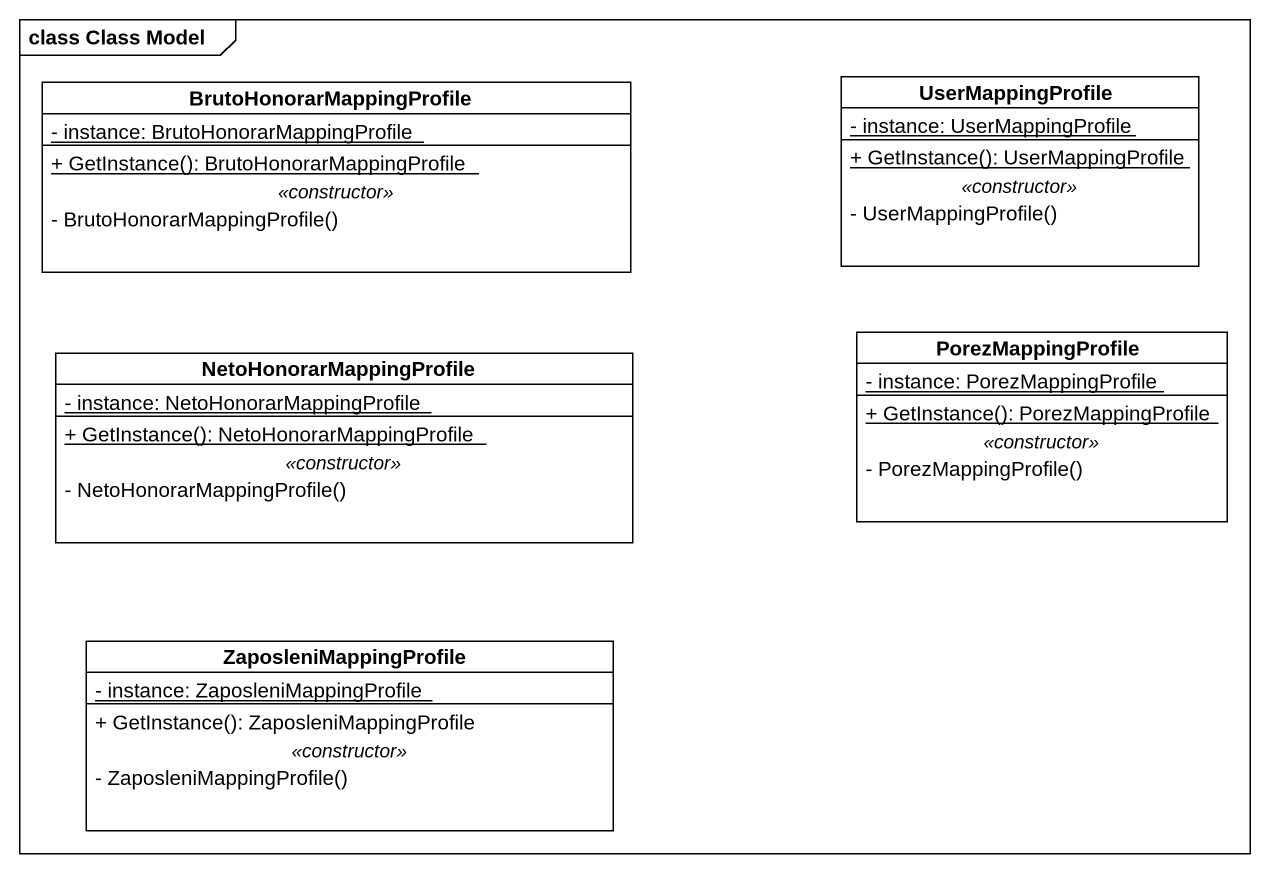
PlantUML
@startuml
mainframe class Class Model
hide circle
hide empty members
skinparam classAttributeIconSize 0
class BrutoHonorarMappingProfile {
  {static} - instance: BrutoHonorarMappingProfile
  --
  {static} + GetInstance(): BrutoHonorarMappingProfile
  .. <<constructor>> ..
  - BrutoHonorarMappingProfile()
}
class UserMappingProfile {
  {static} - instance: UserMappingProfile
  --
  {static} + GetInstance(): UserMappingProfile
  .. <<constructor>> ..
  - UserMappingProfile()
}
class NetoHonorarMappingProfile {
  {static} - instance: NetoHonorarMappingProfile
  --
  {static} + GetInstance(): NetoHonorarMappingProfile
  .. <<constructor>> ..
  - NetoHonorarMappingProfile()
}
class PorezMappingProfile {
  {static} - instance: PorezMappingProfile
  --
  {static} + GetInstance(): PorezMappingProfile
  .. <<constructor>> ..
  - PorezMappingProfile()
}
class ZaposleniMappingProfile {
  {static} - instance: ZaposleniMappingProfile
  --
  + GetInstance(): ZaposleniMappingProfile
  .. <<constructor>> ..
  - ZaposleniMappingProfile()
}
@enduml
